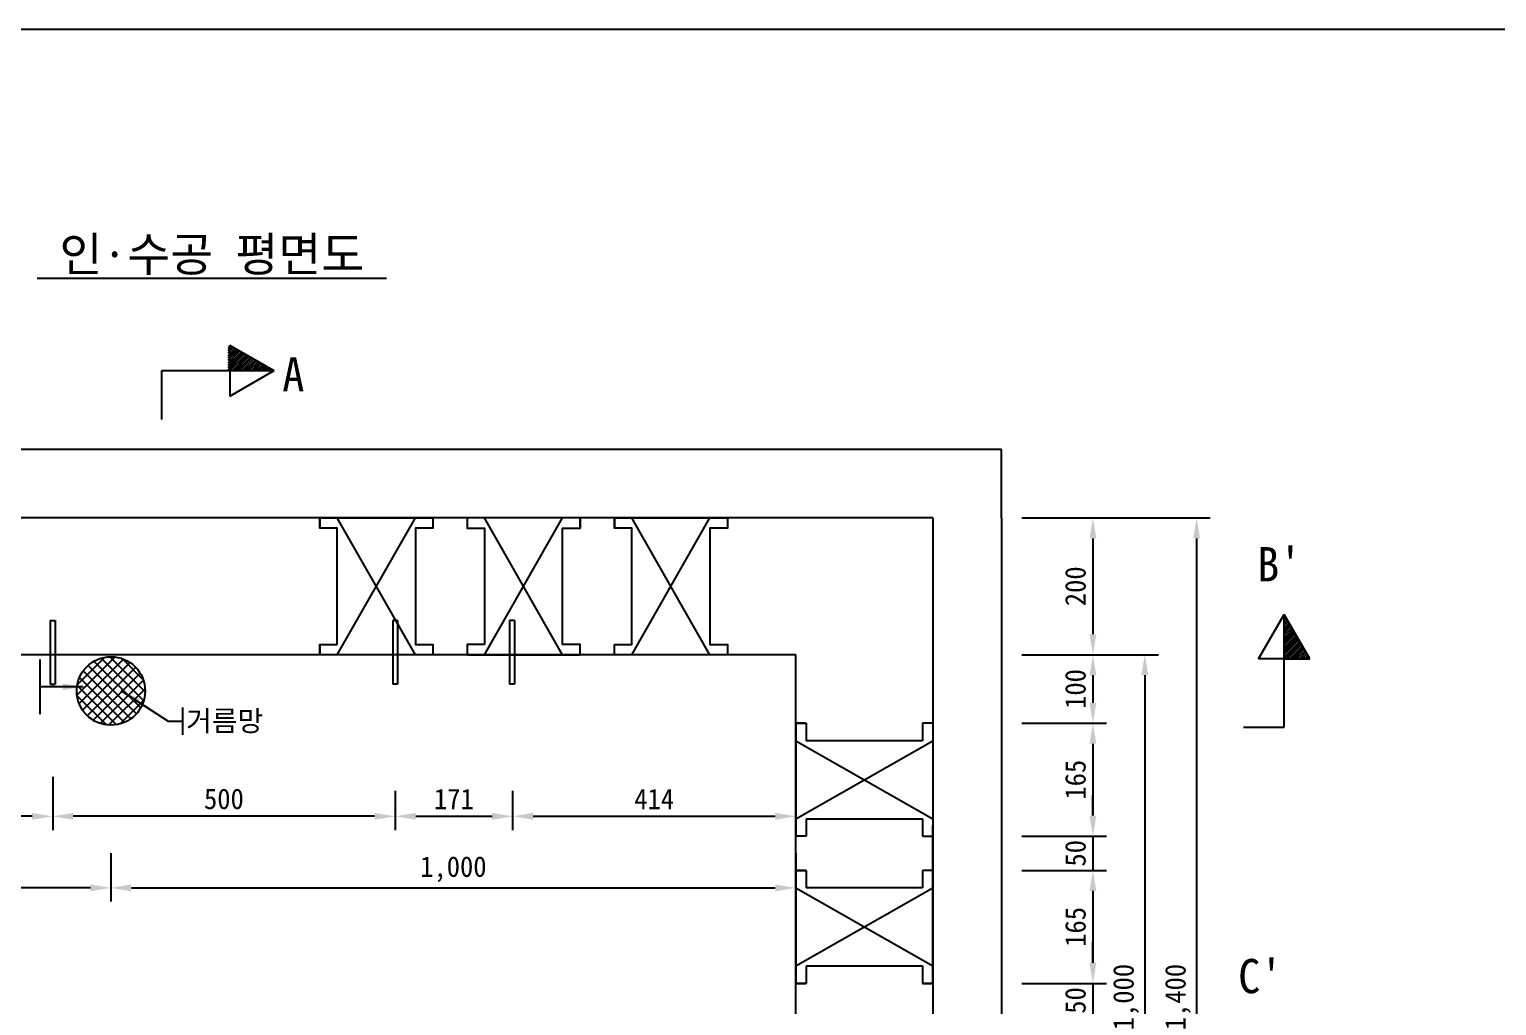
# Model space of a CAD drawing. Header units: millimetres. Extents: x 250 to 8210, y 580 to 5740.
# Drawn here: x 2164 to 4306, y 4314 to 5740 of the extents above; entities that cross this region are included whole.
import ezdxf

# ---------------------------------------------------------------- set-up
doc = ezdxf.new("R2010")
doc.units = ezdxf.units.MM
doc.header["$LTSCALE"] = 400
for name, color, linetype in [('ED-MANH', 3, 'Continuous'), ('ED-NEWC', 4, 'Continuous'), ('TT-BASE', 8, 'Continuous'), ('TT-DIMS', 1, 'Continuous'), ('TT-LEAL', 1, 'Continuous'), ('TT-LEAT', 3, 'Continuous'), ('TT-TEXT', 3, 'Continuous'), ('TT-XXXX-EXST', 3, 'Continuous'), ('TX-PAPR', 2, 'Continuous')]:
    doc.layers.add(name, color=color, linetype=linetype)
doc.styles.get("Standard").update_dxf_attribs({"font": 'GulimChe.ttf'})
doc.styles.add('굴림체', font='GulimChe.ttf')
doc.dimstyles.new('ISO-25', dxfattribs={"dimtxt": 2.5, "dimasz": 2.5, "dimexe": 1.25, "dimexo": 0.625, "dimtad": 1, "dimtxsty": 'Standard', "dimcen": 2.5, "dimadec": 0, "dimazin": 0, "dimtfac": 1, "dimtmove": 0, "dimatfit": 3, "dimfxl": 0, "dimarcsym": 0})

# ---------------------------------------------------------------- blocks, each defined once
blk = doc.blocks.new('*D6')
at = {"layer": 'Defpoints', "color": 0}
for p in [(3583.1, 5026.5), (3583.1, 4826.5), (3716.8, 4826.5)]:
    blk.add_point(p, dxfattribs=at)
at = {"layer": 'TT-DIMS', "color": 0, "lineweight": -2}
for p, q in [((3613.1, 5026.5), (3736.8, 5026.5)), ((3716.8, 4996.5), (3716.8, 4856.5)), ((3613.1, 4826.5), (3736.8, 4826.5))]:
    blk.add_line(p, q, dxfattribs=at)
at = {"layer": 'TT-DIMS', "color": 0}
for points in [[(3711.8, 4996.5), (3721.8, 4996.5), (3716.8, 5026.5)], [(3711.8, 4856.5), (3721.8, 4856.5), (3716.8, 4826.5)]]:
    blk.add_solid(points, dxfattribs=at)
at = {"layer": 'TT-DIMS', "color": 3, "insert": (3691.4, 4926.5), "char_height": 30, "attachment_point": 5, "rotation": 90, "style": '굴림체'}
blk.add_mtext('200', dxfattribs=at)
blk = doc.blocks.new('*D9')
at = {"layer": 'Defpoints', "color": 0}
for p in [(3658.8, 4826.5), (3658.8, 3826.5), (3792.5, 3826.5)]:
    blk.add_point(p, dxfattribs=at)
at = {"layer": 'TT-DIMS', "color": 0, "lineweight": -2}
for p, q in [((3688.8, 4826.5), (3812.5, 4826.5)), ((3792.5, 4796.5), (3792.5, 3856.5)), ((3688.8, 3826.5), (3812.5, 3826.5))]:
    blk.add_line(p, q, dxfattribs=at)
at = {"layer": 'TT-DIMS', "color": 0}
for points in [[(3787.5, 4796.5), (3797.5, 4796.5), (3792.5, 4826.5)], [(3787.5, 3856.5), (3797.5, 3856.5), (3792.5, 3826.5)]]:
    blk.add_solid(points, dxfattribs=at)
at = {"layer": 'TT-DIMS', "color": 3, "insert": (3765.2, 4326.5), "char_height": 30, "attachment_point": 5, "rotation": 90, "style": '굴림체'}
blk.add_mtext('1,000', dxfattribs=at)
blk = doc.blocks.new('*D12')
at = {"layer": 'Defpoints', "color": 0}
for p in [(3583.1, 4826.5), (3583.1, 4726.5), (3716.8, 4726.5)]:
    blk.add_point(p, dxfattribs=at)
at = {"layer": 'TT-DIMS', "color": 0, "lineweight": -2}
for p, q in [((3613.1, 4826.5), (3736.8, 4826.5)), ((3716.8, 4796.5), (3716.8, 4756.5)), ((3613.1, 4726.5), (3736.8, 4726.5))]:
    blk.add_line(p, q, dxfattribs=at)
at = {"layer": 'TT-DIMS', "color": 0}
for points in [[(3711.8, 4796.5), (3721.8, 4796.5), (3716.8, 4826.5)], [(3711.8, 4756.5), (3721.8, 4756.5), (3716.8, 4726.5)]]:
    blk.add_solid(points, dxfattribs=at)
at = {"layer": 'TT-DIMS', "color": 3, "insert": (3691.4, 4776.5), "char_height": 30, "attachment_point": 5, "rotation": 90, "style": '굴림체'}
blk.add_mtext('100', dxfattribs=at)
blk = doc.blocks.new('*D14')
at = {"layer": 'Defpoints', "color": 0}
for p in [(2698.1, 4657.5), (2869.6, 4657.5), (2869.6, 4590.5)]:
    blk.add_point(p, dxfattribs=at)
at = {"layer": 'TT-DIMS', "color": 0, "lineweight": -2}
for p, q in [((2698.1, 4627.5), (2698.1, 4570.5)), ((2869.6, 4627.5), (2869.6, 4570.5)), ((2728.1, 4590.5), (2839.6, 4590.5))]:
    blk.add_line(p, q, dxfattribs=at)
at = {"layer": 'TT-DIMS', "color": 0}
for points in [[(2728.1, 4595.5), (2728.1, 4585.5), (2698.1, 4590.5)], [(2839.6, 4595.5), (2839.6, 4585.5), (2869.6, 4590.5)]]:
    blk.add_solid(points, dxfattribs=at)
at = {"layer": 'TT-DIMS', "color": 3, "insert": (2783.8, 4615.9), "char_height": 30, "attachment_point": 5, "style": '굴림체'}
blk.add_mtext('171', dxfattribs=at)
blk = doc.blocks.new('*D15')
at = {"layer": 'Defpoints', "color": 0}
for p in [(2283.1, 4566.7), (3283.1, 4566.7), (3283.1, 4486)]:
    blk.add_point(p, dxfattribs=at)
at = {"layer": 'TT-DIMS', "color": 0, "lineweight": -2}
for p, q in [((2283.1, 4536.7), (2283.1, 4466)), ((3283.1, 4536.7), (3283.1, 4466)), ((2313.1, 4486), (3253.1, 4486))]:
    blk.add_line(p, q, dxfattribs=at)
at = {"layer": 'TT-DIMS', "color": 0}
for points in [[(2313.1, 4491), (2313.1, 4481), (2283.1, 4486)], [(3253.1, 4491), (3253.1, 4481), (3283.1, 4486)]]:
    blk.add_solid(points, dxfattribs=at)
at = {"layer": 'TT-DIMS', "color": 3, "insert": (2783.1, 4513.2), "char_height": 30, "attachment_point": 5, "style": '굴림체'}
blk.add_mtext('1,000', dxfattribs=at)
blk = doc.blocks.new('*D16')
at = {"layer": 'Defpoints', "color": 0}
for p in [(2198.1, 4678.3), (2698.1, 4657.5), (2198.1, 4590.5)]:
    blk.add_point(p, dxfattribs=at)
at = {"layer": 'TT-DIMS', "color": 0, "lineweight": -2}
for p, q in [((2198.1, 4648.3), (2198.1, 4570.5)), ((2698.1, 4627.5), (2698.1, 4570.5)), ((2668.1, 4590.5), (2228.1, 4590.5))]:
    blk.add_line(p, q, dxfattribs=at)
at = {"layer": 'TT-DIMS', "color": 0}
for points in [[(2228.1, 4595.5), (2228.1, 4585.5), (2198.1, 4590.5)], [(2668.1, 4595.5), (2668.1, 4585.5), (2698.1, 4590.5)]]:
    blk.add_solid(points, dxfattribs=at)
at = {"layer": 'TT-DIMS', "color": 3, "insert": (2448.1, 4615.8), "char_height": 30, "attachment_point": 5, "style": '굴림체'}
blk.add_mtext('500', dxfattribs=at)
blk = doc.blocks.new('*D17')
at = {"layer": 'Defpoints', "color": 0}
for p in [(2198.1, 4678.3), (1700.1, 4657.5), (1700.1, 4590.5)]:
    blk.add_point(p, dxfattribs=at)
at = {"layer": 'TT-DIMS', "color": 0, "lineweight": -2}
for p, q in [((1700.1, 4627.5), (1700.1, 4570.5)), ((2198.1, 4648.3), (2198.1, 4570.5)), ((2168.1, 4590.5), (1730.1, 4590.5))]:
    blk.add_line(p, q, dxfattribs=at)
at = {"layer": 'TT-DIMS', "color": 0}
for points in [[(1730.1, 4595.5), (1730.1, 4585.5), (1700.1, 4590.5)], [(2168.1, 4595.5), (2168.1, 4585.5), (2198.1, 4590.5)]]:
    blk.add_solid(points, dxfattribs=at)
at = {"layer": 'TT-DIMS', "color": 3, "insert": (1949.1, 4615.9), "char_height": 30, "attachment_point": 5, "style": '굴림체'}
blk.add_mtext('498', dxfattribs=at)
blk = doc.blocks.new('*D18')
at = {"layer": 'Defpoints', "color": 0}
for p in [(1283.1, 4566.7), (2283.1, 4566.7), (1283.1, 4486)]:
    blk.add_point(p, dxfattribs=at)
at = {"layer": 'TT-DIMS', "color": 0, "lineweight": -2}
for p, q in [((1283.1, 4536.7), (1283.1, 4466)), ((2283.1, 4536.7), (2283.1, 4466)), ((2253.1, 4486), (1313.1, 4486))]:
    blk.add_line(p, q, dxfattribs=at)
at = {"layer": 'TT-DIMS', "color": 0}
for points in [[(1313.1, 4491), (1313.1, 4481), (1283.1, 4486)], [(2253.1, 4491), (2253.1, 4481), (2283.1, 4486)]]:
    blk.add_solid(points, dxfattribs=at)
at = {"layer": 'TT-DIMS', "color": 3, "insert": (1783.1, 4513.2), "char_height": 30, "attachment_point": 5, "style": '굴림체'}
blk.add_mtext('1,000', dxfattribs=at)
blk = doc.blocks.new('*D57')
at = {"layer": 'Defpoints', "color": 0}
for p in [(2869.6, 4657.5), (3283.1, 4657.5), (3283.1, 4590.5)]:
    blk.add_point(p, dxfattribs=at)
at = {"layer": 'TT-DIMS', "color": 0, "lineweight": -2}
for p, q in [((2869.6, 4627.5), (2869.6, 4570.5)), ((3283.1, 4627.5), (3283.1, 4570.5)), ((2899.6, 4590.5), (3253.1, 4590.5))]:
    blk.add_line(p, q, dxfattribs=at)
at = {"layer": 'TT-DIMS', "color": 0}
for points in [[(2899.6, 4595.5), (2899.6, 4585.5), (2869.6, 4590.5)], [(3253.1, 4595.5), (3253.1, 4585.5), (3283.1, 4590.5)]]:
    blk.add_solid(points, dxfattribs=at)
at = {"layer": 'TT-DIMS', "color": 3, "insert": (3076.3, 4615.9), "char_height": 30, "attachment_point": 5, "style": '굴림체'}
blk.add_mtext('414', dxfattribs=at)
blk = doc.blocks.new('*D82')
at = {"layer": 'Defpoints', "color": 0}
for p in [(3583.1, 4346.5), (3583.1, 4296.5), (3716.8, 4296.5)]:
    blk.add_point(p, dxfattribs=at)
at = {"layer": 'TT-DIMS', "color": 0, "lineweight": -2}
for p, q in [((3716.8, 4376.5), (3716.8, 4406.5)), ((3613.1, 4346.5), (3736.8, 4346.5)), ((3716.8, 4346.5), (3716.8, 4296.5)), ((3613.1, 4296.5), (3736.8, 4296.5)), ((3716.8, 4266.5), (3716.8, 4236.5))]:
    blk.add_line(p, q, dxfattribs=at)
at = {"layer": 'TT-DIMS', "color": 0}
for points in [[(3711.8, 4376.5), (3721.8, 4376.5), (3716.8, 4346.5)], [(3711.8, 4266.5), (3721.8, 4266.5), (3716.8, 4296.5)]]:
    blk.add_solid(points, dxfattribs=at)
at = {"layer": 'TT-DIMS', "color": 3, "insert": (3691.4, 4321.5), "char_height": 30, "attachment_point": 5, "rotation": 90, "style": '굴림체'}
blk.add_mtext('50', dxfattribs=at)
blk = doc.blocks.new('*D83')
at = {"layer": 'Defpoints', "color": 0}
for p in [(3583.1, 4511.5), (3583.1, 4346.5), (3716.8, 4346.5)]:
    blk.add_point(p, dxfattribs=at)
at = {"layer": 'TT-DIMS', "color": 0, "lineweight": -2}
for p, q in [((3613.1, 4511.5), (3736.8, 4511.5)), ((3716.8, 4481.5), (3716.8, 4376.5)), ((3613.1, 4346.5), (3736.8, 4346.5))]:
    blk.add_line(p, q, dxfattribs=at)
at = {"layer": 'TT-DIMS', "color": 0}
for points in [[(3711.8, 4481.5), (3721.8, 4481.5), (3716.8, 4511.5)], [(3711.8, 4376.5), (3721.8, 4376.5), (3716.8, 4346.5)]]:
    blk.add_solid(points, dxfattribs=at)
at = {"layer": 'TT-DIMS', "color": 3, "insert": (3691.4, 4429), "char_height": 30, "attachment_point": 5, "rotation": 90, "style": '굴림체'}
blk.add_mtext('165', dxfattribs=at)
blk = doc.blocks.new('*D84')
at = {"layer": 'Defpoints', "color": 0}
for p in [(3583.1, 4561.5), (3583.1, 4511.5), (3716.8, 4511.5)]:
    blk.add_point(p, dxfattribs=at)
at = {"layer": 'TT-DIMS', "color": 0, "lineweight": -2}
for p, q in [((3716.8, 4591.5), (3716.8, 4621.5)), ((3613.1, 4561.5), (3736.8, 4561.5)), ((3716.8, 4561.5), (3716.8, 4511.5)), ((3613.1, 4511.5), (3736.8, 4511.5)), ((3716.8, 4481.5), (3716.8, 4451.5))]:
    blk.add_line(p, q, dxfattribs=at)
at = {"layer": 'TT-DIMS', "color": 0}
for points in [[(3711.8, 4591.5), (3721.8, 4591.5), (3716.8, 4561.5)], [(3711.8, 4481.5), (3721.8, 4481.5), (3716.8, 4511.5)]]:
    blk.add_solid(points, dxfattribs=at)
at = {"layer": 'TT-DIMS', "color": 3, "insert": (3691.4, 4536.5), "char_height": 30, "attachment_point": 5, "rotation": 90, "style": '굴림체'}
blk.add_mtext('50', dxfattribs=at)
blk = doc.blocks.new('*D85')
at = {"layer": 'Defpoints', "color": 0}
for p in [(3583.1, 4726.5), (3583.1, 4561.5), (3716.8, 4561.5)]:
    blk.add_point(p, dxfattribs=at)
at = {"layer": 'TT-DIMS', "color": 0, "lineweight": -2}
for p, q in [((3613.1, 4726.5), (3736.8, 4726.5)), ((3716.8, 4696.5), (3716.8, 4591.5)), ((3613.1, 4561.5), (3736.8, 4561.5))]:
    blk.add_line(p, q, dxfattribs=at)
at = {"layer": 'TT-DIMS', "color": 0}
for points in [[(3711.8, 4696.5), (3721.8, 4696.5), (3716.8, 4726.5)], [(3711.8, 4591.5), (3721.8, 4591.5), (3716.8, 4561.5)]]:
    blk.add_solid(points, dxfattribs=at)
at = {"layer": 'TT-DIMS', "color": 3, "insert": (3691.4, 4644), "char_height": 30, "attachment_point": 5, "rotation": 90, "style": '굴림체'}
blk.add_mtext('165', dxfattribs=at)
blk = doc.blocks.new('*D86')
at = {"layer": 'Defpoints', "color": 0}
for p in [(3583.1, 5026.5), (3583.1, 3626.5), (3868.2, 3626.5)]:
    blk.add_point(p, dxfattribs=at)
at = {"layer": 'TT-DIMS', "color": 0, "lineweight": -2}
for p, q in [((3613.1, 5026.5), (3888.2, 5026.5)), ((3868.2, 4996.5), (3868.2, 3656.5)), ((3613.1, 3626.5), (3888.2, 3626.5))]:
    blk.add_line(p, q, dxfattribs=at)
at = {"layer": 'TT-DIMS', "color": 0}
for points in [[(3863.2, 4996.5), (3873.2, 4996.5), (3868.2, 5026.5)], [(3863.2, 3656.5), (3873.2, 3656.5), (3868.2, 3626.5)]]:
    blk.add_solid(points, dxfattribs=at)
at = {"layer": 'TT-DIMS', "color": 3, "insert": (3841, 4326.5), "char_height": 30, "attachment_point": 5, "rotation": 90, "style": '굴림체'}
blk.add_mtext('1,400', dxfattribs=at)

msp = doc.modelspace()

# ---------------------------------------------------------------- hatches: boundary and pattern name
at = {"layer": 'TT-XXXX-EXST'}
h = msp.add_hatch(dxfattribs=at)
h.set_pattern_fill('NET', color=256, scale=3.333333, angle=45, style=0)
h.set_pattern_definition([(225, (9904.078, 7708.208), (7.483547, -7.483547), []), (315, (9904.078, 7708.208), (7.483547, 7.483547), [])])
h.paths.add_polyline_path([(2333.12103703, 4773.63628654, 1), (2233.12103703, 4773.63628654, 1)])

# ---------------------------------------------------------------- linework, layer by layer
at = {"layer": 'ED-MANH'}
for p, q in [((3483.12103703, 5026.49825235), (1083.12103703, 5026.49825235)), ((3483.12103703, 5026.49825235), (3483.12103703, 3626.49825235)), ((3283.12103703, 4826.49825235), (1283.12103703, 4826.49825235)), ((3283.12103703, 3826.49825235), (3283.12103703, 4826.49825235))]:
    msp.add_line(p, q, dxfattribs=at)
at = {"layer": 'ED-NEWC'}
for p, q in [((2194.51789651, 4876.49825235), (2194.51789651, 4826.49825235)), ((2194.51789651, 4876.49825235), (2201.51789651, 4876.49825235)), ((2201.51789651, 4876.49825235), (2201.51789651, 4826.49825235)), ((2694.62103703, 4876.49825235), (2694.62103703, 4826.49825235)), ((2701.62103703, 4876.49825235), (2694.62103703, 4876.49825235)), ((2701.62103703, 4876.49825235), (2701.62103703, 4826.49825235)), ((2865.12103703, 4876.49825235), (2865.12103703, 4826.49825235)), ((2872.12103703, 4876.49825235), (2865.12103703, 4876.49825235)), ((2872.12103703, 4876.49825235), (2872.12103703, 4826.49825235)), ((2194.51789651, 4826.49825235), (2194.51789651, 4783.49825235)), ((2201.51789651, 4826.49825235), (2201.51789651, 4783.49825235)), ((2694.62103703, 4826.49825235), (2694.62103703, 4783.49825235)), ((2701.62103703, 4826.49825235), (2701.62103703, 4783.49825235)), ((2865.12103703, 4826.49825235), (2865.12103703, 4783.49825235)), ((2872.12103703, 4826.49825235), (2872.12103703, 4783.49825235)), ((2194.51789651, 4783.49825235), (2201.51789651, 4783.49825235)), ((2701.62103703, 4783.49825235), (2694.62103703, 4783.49825235)), ((2872.12103703, 4783.49825235), (2865.12103703, 4783.49825235)), ((3283.12103703, 4346.49825235), (3283.12103703, 4746.49825235)), ((3298.12103703, 4726.49825235), (3283.12103703, 4726.49825235)), ((3283.12103703, 4726.49825235), (3298.12103703, 4726.49825235)), ((3283.12103703, 4726.49825235), (3283.12103703, 4561.49825235)), ((3298.12103703, 4726.49825235), (3298.12103703, 4700.99825235)), ((3483.12103703, 4726.49825235), (3468.12103703, 4726.49825235)), ((3483.12103703, 4726.49825235), (3468.12103703, 4726.49825235)), ((3468.12103703, 4726.49825235), (3468.12103703, 4700.99825235)), ((3483.12103703, 4726.49825235), (3483.12103703, 4561.49825235)), ((3283.12103703, 4586.99825235), (3483.12103703, 4700.99825235)), ((3283.12103703, 4700.99825235), (3483.12103703, 4586.99825235)), ((3468.12103703, 4700.99825235), (3298.12103703, 4700.99825235)), ((3298.12103703, 4586.99825235), (3298.12103703, 4561.49825235)), ((3298.12103703, 4586.99825235), (3468.12103703, 4586.99825235)), ((3468.12103703, 4586.99825235), (3468.12103703, 4561.49825235)), ((3283.12103703, 4346.49820235), (3283.12103703, 4576.49820235)), ((3483.12103703, 4346.49820235), (3483.12103703, 4576.49820235)), ((3298.12103703, 4561.49825235), (3283.12103703, 4561.49825235)), ((3468.12103703, 4561.49825235), (3483.12103703, 4561.49825235)), ((3298.12103703, 4511.49825235), (3283.12103703, 4511.49825235)), ((3283.12103703, 4511.49825235), (3298.12103703, 4511.49825235)), ((3283.12103703, 4511.49825235), (3283.12103703, 4346.49825235)), ((3298.12103703, 4511.49825235), (3298.12103703, 4485.99825235)), ((3483.12103703, 4511.49825235), (3468.12103703, 4511.49825235)), ((3483.12103703, 4511.49825235), (3468.12103703, 4511.49825235)), ((3468.12103703, 4511.49825235), (3468.12103703, 4485.99825235)), ((3483.12103703, 4511.49825235), (3483.12103703, 4346.49825235)), ((3283.12103703, 4371.99825235), (3483.12103703, 4485.99825235)), ((3283.12103703, 4485.99825235), (3483.12103703, 4371.99825235)), ((3468.12103703, 4485.99825235), (3298.12103703, 4485.99825235)), ((3483.12103703, 4406.49825235), (3483.12103703, 4426.49825235)), ((3283.12103703, 4346.49825235), (3283.12103703, 4406.49825235)), ((3483.12103703, 4346.49825235), (3483.12103703, 4406.49825235)), ((3298.12103703, 4371.99825235), (3298.12103703, 4346.49825235)), ((3298.12103703, 4371.99825235), (3298.12103703, 4346.49825235)), ((3298.12103703, 4371.99825235), (3468.12103703, 4371.99825235)), ((3468.12103703, 4371.99825235), (3468.12103703, 4346.49825235)), ((3468.12103703, 4371.99825235), (3468.12103703, 4346.49825235)), ((3298.12103703, 4346.49825235), (3283.12103703, 4346.49825235)), ((3298.12103703, 4346.49820235), (3283.12103703, 4346.49820235)), ((3283.12103703, 4346.49820235), (3298.12103703, 4346.49820235)), ((3468.12103703, 4346.49825235), (3483.12103703, 4346.49825235)), ((3483.12103703, 4346.49820235), (3468.12103703, 4346.49820235)), ((3483.12103703, 4346.49820235), (3468.12103703, 4346.49820235))]:
    msp.add_line(p, q, dxfattribs=at)
at = {"layer": 'ED-NEWC', "flags": 128}
for points in [[(2613.62098703, 4841.49825235), (2613.62098703, 5011.49825235), (2588.12098703, 5011.49825235), (2588.12098703, 5026.49825235), (2753.12098703, 5026.49825235), (2753.12098703, 5011.49825235), (2727.62098703, 5011.49825235), (2727.62098703, 4841.49825235), (2753.12098703, 4841.49825235), (2753.12098703, 4826.49825235), (2588.12098703, 4826.49825235), (2588.12098703, 4841.49825235)], [(2828.62098703, 4841.49825235), (2803.12098703, 4841.49825235), (2803.12098703, 4826.49825235), (2968.12098703, 4826.49825235), (2968.12098703, 4841.49825235), (2942.62098703, 4841.49825235), (2942.62098703, 5011.49825235), (2968.12098703, 5011.49825235), (2968.12098703, 5026.49825235), (2803.12098703, 5026.49825235), (2803.12098703, 5011.49825235), (2828.62098703, 5011.49825235)], [(2968.12103703, 5011.49825235), (2968.12103703, 5026.49825235)]]:
    msp.add_lwpolyline(points, close=True, dxfattribs=at)
for points in [[(2588.12098703, 5026.49825235), (2588.12098703, 5011.49825235)], [(2613.62098703, 4826.49825235), (2727.62098703, 5026.49825235)], [(2727.62098703, 4826.49825235), (2613.62098703, 5026.49825235)], [(2803.12098703, 5026.49825235), (2803.12098703, 5011.49825235)], [(2828.62098703, 4826.49825235), (2942.62098703, 5026.49825235)], [(2942.62098703, 4826.49825235), (2828.62098703, 5026.49825235)], [(2968.12098703, 5026.49825235), (2908.12098703, 5026.49825235), (2888.12098703, 5026.49825235)], [(3018.12098703, 5011.49825235), (3018.12098703, 5026.49825235)], [(3018.12103703, 4841.49825235), (3043.62103703, 4841.49825235), (3043.62103703, 5011.49825235), (3018.12103703, 5011.49825235), (3018.12103703, 5026.49825235), (3183.12103703, 5026.49825235), (3183.12103703, 5011.49825235), (3157.62103703, 5011.49825235), (3157.62103703, 4841.49825235), (3183.12103703, 4841.49825235), (3183.12103703, 4826.49825235), (3018.12103703, 4826.49825235)], [(3018.12103703, 5026.49825235), (3018.12103703, 5011.49825235)], [(3043.62103703, 4826.49825235), (3157.62103703, 5026.49825235)], [(3157.62103703, 4826.49825235), (3043.62103703, 5026.49825235)], [(2942.62098703, 5011.49825235), (2968.12098703, 5011.49825235)], [(2588.12098703, 4841.49825235), (2588.12098703, 4826.49825235)], [(2803.12098703, 4841.49825235), (2803.12098703, 4826.49825235)], [(3018.12108703, 4826.49825235), (3018.12108703, 4841.49825235)]]:
    msp.add_lwpolyline(points, dxfattribs=at)
at = {"layer": 'TT-BASE'}
for p, q in [((3583.12103703, 5126.49825235), (983.12103703, 5126.49825235)), ((3583.12103703, 5026.49825235), (3583.12103703, 5126.49825235)), ((3583.12103703, 5026.49825235), (3583.12103703, 4236.49825235))]:
    msp.add_line(p, q, dxfattribs=at)
at = {"layer": 'TT-LEAL'}
for p, q in [((2454.26049804, 5274.31633361), (2458.09954096, 5278.15537654)), ((2454.26049804, 5270.78079971), (2460.34097964, 5276.86128132)), ((2454.26049804, 5267.2452658), (2462.58241832, 5275.56718609)), ((2454.26049804, 5263.7097319), (2464.823857, 5274.27309087)), ((2454.26049804, 5260.17419799), (2467.06529569, 5272.97899564)), ((2454.26049804, 5256.63866408), (2468.35636001, 5270.73452606)), ((2456.85696906, 5278.87277576), (2521.4889822, 5241.55746558)), ((2456.85696906, 5241.55746558), (2456.85696906, 5278.87277576)), ((2454.26049804, 5253.10313018), (2470.59779869, 5269.44043083)), ((2454.26049804, 5249.56759627), (2472.83923737, 5268.14633561)), ((2454.26049804, 5246.03206237), (2475.08067605, 5266.85224038)), ((2454.26049804, 5242.49652846), (2477.32211473, 5265.55814516)), ((2456.85696906, 5241.55746558), (2479.56355341, 5264.26404993)), ((2460.39250297, 5241.55746558), (2481.80499209, 5262.96995471)), ((2463.92803687, 5241.55746558), (2484.04643077, 5261.67585948)), ((2467.46357078, 5241.55746558), (2486.28786945, 5260.38176425)), ((2470.99910469, 5241.55746558), (2488.52930813, 5259.08766903)), ((2474.53463859, 5241.55746558), (2490.77074681, 5257.7935738)), ((2478.0701725, 5241.55746558), (2493.01218549, 5256.49947858)), ((2481.6057064, 5241.55746558), (2495.25362417, 5255.20538335)), ((2485.14124031, 5241.55746558), (2497.49506286, 5253.91128813)), ((2488.67677422, 5241.55746558), (2499.73650154, 5252.6171929)), ((2492.21230812, 5241.55746558), (2501.97794022, 5251.32309768)), ((2495.74784203, 5241.55746558), (2504.2193789, 5250.02900245)), ((2499.28337593, 5241.55746558), (2506.46081758, 5248.73490722)), ((2357.24484224, 5169.94524798), (2357.24484224, 5241.55746558)), ((2357.24484224, 5241.55746558), (2456.85696906, 5241.55746558)), ((2456.85696906, 5241.55746558), (2521.4889822, 5241.55746558)), ((2456.85696906, 5204.2421554), (2521.4889822, 5241.55746558)), ((2456.85696906, 5241.55746558), (2456.85696906, 5204.2421554)), ((2502.81890984, 5241.55746558), (2508.70225626, 5247.440812)), ((2506.35444375, 5241.55746558), (2510.94369494, 5246.14671677)), ((2509.88997765, 5241.55746558), (2513.18513362, 5244.85262155)), ((2513.42551156, 5241.55746558), (2515.4265723, 5243.55852632)), ((2516.96104546, 5241.55746558), (2517.66801098, 5242.2644311)), ((3958.75545426, 4820.49947726), (3996.07076444, 4885.1314904)), ((3996.07076444, 4820.49947726), (3996.07076444, 4885.1314904)), ((4033.38607463, 4820.49947726), (3996.07076444, 4885.1314904)), ((3996.07076444, 4883.20002469), (3996.77772996, 4883.90699021)), ((3996.07076444, 4879.66449078), (3998.07182518, 4881.66555153)), ((3996.07076444, 4876.12895688), (3999.36592041, 4879.42411285)), ((3996.07076444, 4872.59342297), (4000.66001564, 4877.18267416)), ((3996.07076444, 4869.05788907), (4001.95411086, 4874.94123548)), ((3996.07076444, 4865.52235516), (4003.24820609, 4872.6997968)), ((3996.07076444, 4861.98682126), (4004.54230131, 4870.45835812)), ((3996.07076444, 4858.45128735), (4005.83639654, 4868.21691944)), ((3996.07076444, 4854.91575344), (4007.13049176, 4865.97548076)), ((3996.07076444, 4851.38021954), (4008.42458699, 4863.73404208)), ((3996.07076444, 4847.84468563), (4009.71868221, 4861.4926034)), ((3996.07076444, 4844.30915173), (4011.01277744, 4859.25116472)), ((3996.07076444, 4840.77361782), (4012.30687267, 4857.00972604)), ((3996.07076444, 4837.23808391), (4013.60096789, 4854.76828736)), ((3996.07076444, 4833.70255001), (4014.89506312, 4852.52684868)), ((3996.07076444, 4830.1670161), (4016.18915834, 4850.28541)), ((3996.07076444, 4826.6314822), (4017.48325357, 4848.04397132)), ((3996.07076444, 4823.09594829), (4018.77734879, 4845.80253264)), ((3997.00982732, 4820.49947726), (4020.07144402, 4843.56109396)), ((3996.07076444, 4820.49947726), (3958.75545426, 4820.49947726)), ((3996.07076444, 4720.88735044), (3996.07076444, 4820.49947726)), ((3996.07076444, 4820.49947726), (4033.38607463, 4820.49947726)), ((4000.54536123, 4820.49947726), (4021.36553924, 4841.31965528)), ((4004.08089513, 4820.49947726), (4022.65963447, 4839.0782166)), ((4007.61642904, 4820.49947726), (4023.95372969, 4836.83677792)), ((4011.15196295, 4820.49947726), (4025.24782492, 4834.59533924)), ((4014.68749685, 4820.49947726), (4026.54192015, 4832.35390056)), ((4018.22303076, 4820.49947726), (4027.83601537, 4830.11246188)), ((4021.75856466, 4820.49947726), (4029.1301106, 4827.8710232)), ((4025.29409857, 4820.49947726), (4030.42420582, 4825.62958452)), ((4028.82963248, 4820.49947726), (4031.71830105, 4823.38814583)), ((4032.36516638, 4820.49947726), (4033.01239627, 4821.14670715)), ((2179.41656203, 4819.6473356), (2179.41656203, 4739.6473356)), ((2387.59010616, 4749.43755356), (2387.59010616, 4709.43755356)), ((2366.54501489, 4729.43755356), (2387.59010616, 4729.43755356)), ((3936.62097011, 4720.88735044), (3996.07076444, 4720.88735044)), ((3936.62097011, 4720.88735044), (3996.07076444, 4720.88735044))]:
    msp.add_line(p, q, dxfattribs=at)
at = {"layer": 'TT-XXXX-EXST'}
msp.add_circle((2283.12103703, 4773.63628654), 50, dxfattribs=at)
at = {"layer": 'TX-PAPR'}
msp.add_lwpolyline([(250, 5740), (8210, 5740), (8210, 580), (250, 580)], close=True, dxfattribs=at)

# ---------------------------------------------------------------- texts
at = {"layer": 'TT-LEAT'}
for s, p in [('A', (2533.26722514, 5211.10261893)), ("B'", (3956.55665153, 4933.72257916)), ("C'", (3928.85493478, 4332.18636855))]:
    msp.add_text(s, height=50, dxfattribs=at).set_placement(p)
at = {"layer": 'TT-TEXT'}
msp.add_text('%%U 인·수공 평면도 ', height=50, dxfattribs=at).set_placement((2175.65319799, 5386.56658914))
at = {"layer": 'TT-XXXX-EXST'}
msp.add_text('거름망', height=30, dxfattribs=at).set_placement((2392.76297851, 4714.83648973))

# ---------------------------------------------------------------- dimensions: what is measured, and where the dimension line sits
at = {"layer": 'TT-DIMS'}
for base, p1, p2, angle, override, picture, middle in [((3716.7615979, 4826.49825235), (3583.12103703, 5026.49825235), (3583.12103703, 4826.49825235), 270, {"dimscale": 10, "dimtxt": 3, "dimasz": 3, "dimexe": 2, "dimexo": 3, "dimgap": 1, "dimdec": 4, "dimlunit": 6, "dimtxsty": '굴림체', "dimcen": 1, "dimclrt": 3, "dimaunit": 1, "dimtdec": 4, "dimtix": 1, "dimtmove": 2, "dimtvp": 2}, '*D6', (3691.42250216, 4926.49825235)), ((3868.18743491, 3626.49825235), (3583.12103703, 5026.49825235), (3583.12103703, 3626.49825235), 270, {"dimscale": 10, "dimtxt": 3, "dimasz": 3, "dimexe": 2, "dimexo": 3, "dimgap": 1, "dimdec": 4, "dimlunit": 6, "dimtxsty": '굴림체', "dimcen": 1, "dimclrt": 3, "dimaunit": 1, "dimtdec": 4, "dimtix": 1, "dimtmove": 2, "dimtvp": 2}, '*D86', (3840.95339236, 4326.49825235)), ((3716.7615979, 4726.49810235), (3583.12103703, 4826.49825235), (3583.12103703, 4726.49810235), 270, {"dimscale": 10, "dimtxt": 3, "dimasz": 3, "dimexe": 2, "dimexo": 3, "dimgap": 1, "dimdec": 0, "dimlunit": 6, "dimtxsty": '굴림체', "dimcen": 1, "dimclrt": 3, "dimaunit": 1, "dimtdec": 4, "dimtix": 1, "dimtmove": 2, "dimtvp": 2}, '*D12', (3691.36266173, 4776.49817735)), ((3792.47451641, 3826.49825235), (3658.83395553, 4826.49825235), (3658.83395553, 3826.49825235), 270, {"dimscale": 10, "dimtxt": 3, "dimasz": 3, "dimexe": 2, "dimexo": 3, "dimgap": 1, "dimdec": 4, "dimlunit": 6, "dimtxsty": '굴림체', "dimcen": 1, "dimclrt": 3, "dimaunit": 1, "dimtdec": 4, "dimtix": 1, "dimtmove": 2, "dimtvp": 2}, '*D9', (3765.24047386, 4326.49825235)), ((3716.7615979046, 4561.4981523536), (3583.1210370285, 4726.4981023532), (3583.1210370285, 4561.4981523536), 270, {"dimscale": 10, "dimtxt": 3, "dimasz": 3, "dimexe": 2, "dimexo": 3, "dimgap": 1, "dimdec": 4, "dimlunit": 6, "dimtxsty": '굴림체', "dimcen": 1, "dimclrt": 3, "dimaunit": 1, "dimtdec": 4, "dimtix": 1, "dimtmove": 2, "dimtvp": 2}, '*D85', (3691.3626617344, 4643.9981273534)), ((1700.12103703, 4590.47540594), (2198.12103703, 4678.29113754), (1700.12103703, 4657.48434374), 180, {"dimscale": 10, "dimtxt": 3, "dimasz": 3, "dimexe": 2, "dimexo": 3, "dimgap": 1, "dimdec": 4, "dimlunit": 6, "dimtxsty": '굴림체', "dimcen": 1, "dimclrt": 3, "dimaunit": 1, "dimtdec": 4, "dimtix": 1, "dimtmove": 2, "dimtvp": 2}, '*D17', (1949.12103703, 4615.85439531)), ((2198.12103703, 4590.47540594), (2698.12103703, 4657.48434374), (2198.12103703, 4678.29113754), 180, {"dimscale": 10, "dimtxt": 3, "dimasz": 3, "dimexe": 2, "dimexo": 3, "dimgap": 1, "dimdec": 4, "dimlunit": 6, "dimtxsty": '굴림체', "dimcen": 1, "dimclrt": 3, "dimaunit": 1, "dimtdec": 4, "dimtix": 1, "dimtmove": 2, "dimtvp": 2}, '*D16', (2448.12103703, 4615.81450169)), ((2869.5501949557, 4590.4754059452), (2698.1210370276, 4657.4843437411), (2869.5501949556, 4657.4843437412), 180, {"dimscale": 10, "dimtxt": 3, "dimasz": 3, "dimexe": 2, "dimexo": 3, "dimgap": 1, "dimdec": 8, "dimrnd": 1, "dimlunit": 6, "dimtxsty": '굴림체', "dimcen": 1, "dimclrt": 3, "dimaunit": 1, "dimtdec": 4, "dimtix": 1, "dimtmove": 2, "dimtvp": 2}, '*D14', (2783.8356159916, 4615.8743421153)), ((3283.12103703, 4590.47540595), (2869.55019496, 4657.48434374), (3283.12103703, 4657.48434374), 180, {"dimscale": 10, "dimtxt": 3, "dimasz": 3, "dimexe": 2, "dimexo": 3, "dimgap": 1, "dimdec": 4, "dimrnd": 1, "dimlunit": 6, "dimtxsty": '굴림체', "dimcen": 1, "dimclrt": 3, "dimaunit": 1, "dimtdec": 4, "dimtix": 1, "dimtmove": 2, "dimtvp": 2}, '*D57', (3076.33561599, 4615.87434212)), ((3716.7615979046, 4511.4982023539), (3583.1210370285, 4561.4981523536), (3583.1210370285, 4511.4982023539), 270, {"dimscale": 10, "dimtxt": 3, "dimasz": 3, "dimexe": 2, "dimexo": 3, "dimgap": 1, "dimdec": 4, "dimlunit": 6, "dimtxsty": '굴림체', "dimcen": 1, "dimclrt": 3, "dimaunit": 1, "dimtdec": 4, "dimtix": 1, "dimtmove": 2, "dimtvp": 2}, '*D84', (3691.42250216, 4536.4981773538)), ((1283.12103703, 4485.98630452), (2283.12103703, 4566.74542927), (1283.12103703, 4566.74542927), 180, {"dimscale": 10, "dimtxt": 3, "dimasz": 3, "dimexe": 2, "dimexo": 3, "dimgap": 1, "dimdec": 4, "dimlunit": 6, "dimtxsty": '굴림체', "dimcen": 1, "dimclrt": 3, "dimaunit": 1, "dimtdec": 4, "dimtix": 1, "dimtmove": 2, "dimtvp": 2}, '*D18', (1783.12103703, 4513.22034708)), ((3283.12103703, 4485.98630452), (2283.12103703, 4566.74542927), (3283.12103703, 4566.74542927), 180, {"dimscale": 10, "dimtxt": 3, "dimasz": 3, "dimexe": 2, "dimexo": 3, "dimgap": 1, "dimdec": 4, "dimlunit": 6, "dimtxsty": '굴림체', "dimcen": 1, "dimclrt": 3, "dimaunit": 1, "dimtdec": 4, "dimtix": 1, "dimtmove": 2, "dimtvp": 2}, '*D15', (2783.12103703, 4513.22034708)), ((3716.7615979047, 4346.4982023539), (3583.1210370285, 4511.4981523536), (3583.1210370286, 4346.4982023539), 270, {"dimscale": 10, "dimtxt": 3, "dimasz": 3, "dimexe": 2, "dimexo": 3, "dimgap": 1, "dimdec": 4, "dimlunit": 6, "dimtxsty": '굴림체', "dimcen": 1, "dimclrt": 3, "dimaunit": 1, "dimtdec": 4, "dimtix": 1, "dimtmove": 2, "dimtvp": 2}, '*D83', (3691.3626617345, 4428.9981773538)), ((3716.7615979047, 4296.4982523543), (3583.1210370286, 4346.4982023539), (3583.1210370286, 4296.4982523543), 270, {"dimscale": 10, "dimtxt": 3, "dimasz": 3, "dimexe": 2, "dimexo": 3, "dimgap": 1, "dimdec": 4, "dimlunit": 6, "dimtxsty": '굴림체', "dimcen": 1, "dimclrt": 3, "dimaunit": 1, "dimtdec": 4, "dimtix": 1, "dimtmove": 2, "dimtvp": 2}, '*D82', (3691.42250216, 4321.4982273541))]:
    dim = msp.add_linear_dim(base=base, p1=p1, p2=p2, angle=angle, dimstyle='ISO-25', override=override, dxfattribs=at)
    dim.commit()
    dim.dimension.update_dxf_attribs({"geometry": picture, "text_midpoint": middle})

# ---------------------------------------------------------------- leaders
at = {"layer": 'TT-LEAL'}
for points in [[(2242.51772639, 4779.6473356), (2179.41656203, 4779.6473356)], [(2297.79202672, 4774.09079602), (2366.54501489, 4729.43755356)]]:
    msp.add_leader(points, dimstyle='ISO-25', override={"dimscale": 10, "dimtxt": 3, "dimasz": 3, "dimexe": 2, "dimexo": 3, "dimgap": 1, "dimtad": 0, "dimdec": 0, "dimlunit": 6, "dimtxsty": '굴림체', "dimcen": 1, "dimaunit": 1, "dimtix": 1, "dimtmove": 2, "dimtvp": 2}, dxfattribs=at)

doc.saveas('drawing.dxf')
